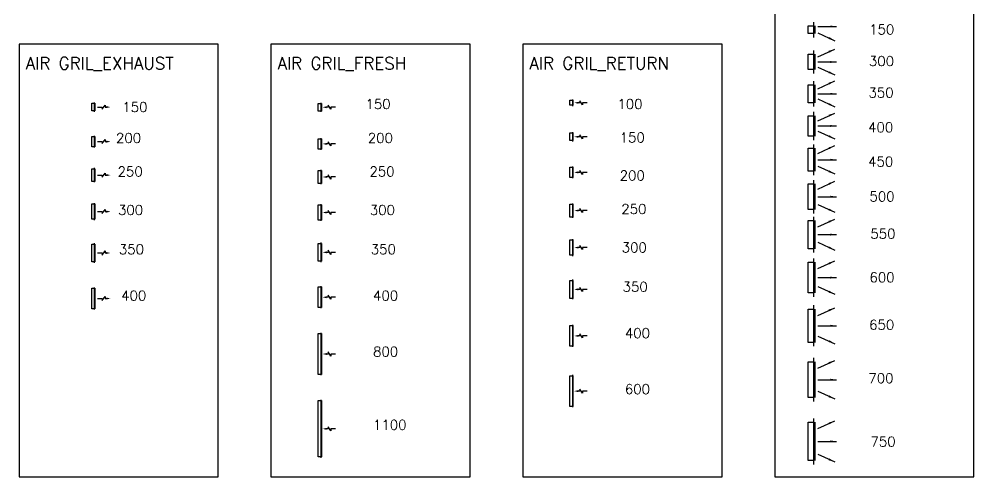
# Model space of a CAD drawing. Extents: x 462150 to 584251, y 35809 to 87318.
# Drawn here: x 556710 to 575352, y 64776 to 73707 of the extents above; entities that cross this region are included whole.
import ezdxf

# ---------------------------------------------------------------- set-up
doc = ezdxf.new("R2010")
doc.units = 0
doc.header["$LTSCALE"] = 500
doc.header["$MEASUREMENT"] = 0
doc.layers.add('AC-GRILL', color=2, linetype='Continuous')
doc.layers.add('PL-W-TEXT', color=7, linetype='Continuous')
doc.styles.add('FF-LOOP', font='romanc.shx', dxfattribs={"height": 2})

# ---------------------------------------------------------------- blocks, each defined once
blk = doc.blocks.new('05r')
for p, q in [((-0.57, 0), (-0.36, 0)), ((-0.36, 0.09), (-0.24, -0.09)), ((-0.36, 0), (-0.36, 0.09)), ((-0.24, 0), (-0.177, 0)), ((-0.24, -0.09), (-0.24, 0))]:
    blk.add_line(p, q)
blk.add_lwpolyline([(0, 0, 0, 0.09, 0), (-0.18, 0, 0.09, 0.09, 0)], format="xyseb")
blk = doc.blocks.new('EAG-150')
for p, q in [((-75, -50), (-75, 0)), ((-75, 0), (75, 0)), ((75, 0), (75, -50)), ((90, -50), (-90, -50)), ((75, -61), (-75, -61))]:
    blk.add_line(p, q)
at = {"xscale": -440.3119949583488, "yscale": 440.311994953081, "zscale": 440.3119949581878, "rotation": 90}
blk.add_blockref('05r', (0, -364), dxfattribs=at)
blk = doc.blocks.new('EAG-200')
for p, q in [((-100, -50), (-100, 0)), ((-100, 0), (100, 0)), ((100, 0), (100, -50)), ((115, -50), (-115, -50)), ((100, -61), (-100, -61))]:
    blk.add_line(p, q)
at = {"xscale": -440.3119949583488, "yscale": 440.311994953081, "zscale": 440.3119949581878, "rotation": 90}
blk.add_blockref('05r', (0, -364), dxfattribs=at)
blk = doc.blocks.new('EAG-250')
for p, q in [((-125, -50), (-125, 0)), ((-125, 0), (125, 0)), ((125, 0), (125, -50)), ((140, -50), (-140, -50)), ((125, -61), (-125, -61))]:
    blk.add_line(p, q)
at = {"xscale": -440.3119949583488, "yscale": 440.311994953081, "zscale": 440.3119949581878, "rotation": 90}
blk.add_blockref('05r', (0, -364), dxfattribs=at)
blk = doc.blocks.new('EAG-300')
for p, q in [((-150, -50), (-150, 0)), ((-150, 0), (150, 0)), ((150, 0), (150, -50)), ((165, -50), (-165, -50)), ((150, -61), (-150, -61))]:
    blk.add_line(p, q)
at = {"xscale": -440.3119949583488, "yscale": 440.311994953081, "zscale": 440.3119949581878, "rotation": 90}
blk.add_blockref('05r', (0, -364), dxfattribs=at)
blk = doc.blocks.new('EAG-350')
for p, q in [((-175, -50), (-175, 0)), ((-175, 0), (175, 0)), ((175, 0), (175, -50)), ((190, -50), (-190, -50)), ((175, -61), (-175, -61))]:
    blk.add_line(p, q)
at = {"xscale": -440.3119949583488, "yscale": 440.311994953081, "zscale": 440.3119949581878, "rotation": 90}
blk.add_blockref('05r', (0, -364), dxfattribs=at)
blk = doc.blocks.new('EAG-400')
for p, q in [((-200, -50), (-200, 0)), ((-200, 0), (200, 0)), ((200, 0), (200, -50)), ((215, -50), (-215, -50)), ((200, -61), (-200, -61))]:
    blk.add_line(p, q)
at = {"xscale": -440.3119949583488, "yscale": 440.311994953081, "zscale": 440.3119949581878, "rotation": 90}
blk.add_blockref('05r', (0, -364), dxfattribs=at)
blk = doc.blocks.new('FAG-150')
for p, q in [((-75, -50), (-75, 0)), ((-75, 0), (75, 0)), ((75, 0), (75, -50)), ((90, -50), (-90, -50)), ((75, -61), (-75, -61))]:
    blk.add_line(p, q)
at = {"xscale": 440.3119949583524, "yscale": 440.3119949583524, "zscale": 440.3119949583524, "rotation": 90}
blk.add_blockref('05r', (0, -86), dxfattribs=at)
blk = doc.blocks.new('FAG-200')
for p, q in [((-100, -50), (-100, 0)), ((-100, 0), (100, 0)), ((100, 0), (100, -50)), ((115, -50), (-115, -50)), ((100, -61), (-100, -61))]:
    blk.add_line(p, q)
at = {"xscale": 440.3119949583524, "yscale": 440.3119949583524, "zscale": 440.3119949583524, "rotation": 90}
blk.add_blockref('05r', (0, -86), dxfattribs=at)
blk = doc.blocks.new('FAG-250')
for p, q in [((-125, -50), (-125, 0)), ((-125, 0), (125, 0)), ((125, 0), (125, -50)), ((140, -50), (-140, -50)), ((125, -61), (-125, -61))]:
    blk.add_line(p, q)
at = {"xscale": 440.3119949583524, "yscale": 440.3119949583524, "zscale": 440.3119949583524, "rotation": 90}
blk.add_blockref('05r', (0, -86), dxfattribs=at)
blk = doc.blocks.new('FAG-300')
for p, q in [((-150, -50), (-150, 0)), ((-150, 0), (150, 0)), ((150, 0), (150, -50)), ((165, -50), (-165, -50)), ((150, -61), (-150, -61))]:
    blk.add_line(p, q)
at = {"xscale": 440.3119949583524, "yscale": 440.3119949583524, "zscale": 440.3119949583524, "rotation": 90}
blk.add_blockref('05r', (0, -86), dxfattribs=at)
blk = doc.blocks.new('FAG-350')
for p, q in [((-175, -50), (-175, 0)), ((-175, 0), (175, 0)), ((175, 0), (175, -50)), ((190, -50), (-190, -50)), ((175, -61), (-175, -61))]:
    blk.add_line(p, q)
at = {"xscale": 440.3119949583524, "yscale": 440.3119949583524, "zscale": 440.3119949583524, "rotation": 90}
blk.add_blockref('05r', (0, -86), dxfattribs=at)
blk = doc.blocks.new('FAG-400')
for p, q in [((-200, -50), (-200, 0)), ((-200, 0), (200, 0)), ((200, 0), (200, -50)), ((215, -50), (-215, -50)), ((200, -61), (-200, -61))]:
    blk.add_line(p, q)
at = {"xscale": 440.3119949583488, "yscale": 440.3119949583488, "zscale": 440.3119949583488, "rotation": 90}
blk.add_blockref('05r', (0, -86), dxfattribs=at)
blk = doc.blocks.new('FAG-800')
for p, q in [((0, -400), (0, 400)), ((0, 400), (50, 400)), ((50, 415), (50, -415)), ((61, 400), (61, -400)), ((50, -400), (0, -400))]:
    blk.add_line(p, q)
at = {"xscale": 440.3119949583488, "yscale": 440.3119949583488, "zscale": 440.3119949583488, "rotation": 180.0000000000047}
blk.add_blockref('05r', (86, 0), dxfattribs=at)
blk = doc.blocks.new('FAG-1100')
for p, q in [((-550, -50), (-550, 0)), ((-550, 0), (550, 0)), ((550, 0), (550, -50)), ((565, -50), (-565, -50)), ((550, -61), (-550, -61))]:
    blk.add_line(p, q)
at = {"xscale": 440.3119949583488, "yscale": 440.3119949583488, "zscale": 440.3119949583488, "rotation": 90}
blk.add_blockref('05r', (0, -86), dxfattribs=at)
blk = doc.blocks.new('RAG-100')
for p, q in [((-65, 50), (65, 50)), ((-50, 61), (50, 61)), ((-50, 0), (-50, 50)), ((50, 0), (-50, 0)), ((50, 50), (50, 0))]:
    blk.add_line(p, q)
at = {"xscale": 440.3119949583488, "yscale": 440.3119949583488, "zscale": 440.3119949583488, "rotation": 270}
blk.add_blockref('05r', (0, 86), dxfattribs=at)
blk = doc.blocks.new('RAG-150')
for p, q in [((-75, -50), (-75, 0)), ((-75, 0), (75, 0)), ((75, 0), (75, -50)), ((90, -50), (-90, -50)), ((75, -61), (-75, -61))]:
    blk.add_line(p, q)
at = {"xscale": 440.3119949583488, "yscale": 440.3119949583488, "zscale": 440.3119949583488, "rotation": 90}
blk.add_blockref('05r', (0, -86), dxfattribs=at)
blk = doc.blocks.new('RAG-200')
for p, q in [((-100, -50), (-100, 0)), ((-100, 0), (100, 0)), ((100, 0), (100, -50)), ((115, -50), (-115, -50)), ((100, -61), (-100, -61))]:
    blk.add_line(p, q)
at = {"xscale": 440.3119949583488, "yscale": 440.3119949583488, "zscale": 440.3119949583488, "rotation": 90}
blk.add_blockref('05r', (0, -86), dxfattribs=at)
blk = doc.blocks.new('RAG-250')
for p, q in [((-125, -50), (-125, 0)), ((-125, 0), (125, 0)), ((125, 0), (125, -50)), ((140, -50), (-140, -50)), ((125, -61), (-125, -61))]:
    blk.add_line(p, q)
at = {"xscale": 440.3119949583488, "yscale": 440.3119949583488, "zscale": 440.3119949583488, "rotation": 90}
blk.add_blockref('05r', (0, -86), dxfattribs=at)
blk = doc.blocks.new('RAG-300')
for p, q in [((-150, -50), (-150, 0)), ((-150, 0), (150, 0)), ((150, 0), (150, -50)), ((165, -50), (-165, -50)), ((150, -61), (-150, -61))]:
    blk.add_line(p, q)
at = {"xscale": 440.3119949583488, "yscale": 440.3119949583488, "zscale": 440.3119949583488, "rotation": 90}
blk.add_blockref('05r', (0, -86), dxfattribs=at)
blk = doc.blocks.new('RAG-350')
for p, q in [((-175, -50), (-175, 0)), ((-175, 0), (175, 0)), ((175, 0), (175, -50)), ((190, -50), (-190, -50)), ((175, -61), (-175, -61))]:
    blk.add_line(p, q)
at = {"xscale": 440.3119949583488, "yscale": 440.3119949583488, "zscale": 440.3119949583488, "rotation": 90}
blk.add_blockref('05r', (0, -86), dxfattribs=at)
blk = doc.blocks.new('RAG-400')
for p, q in [((-200, -50), (-200, 0)), ((-200, 0), (200, 0)), ((200, 0), (200, -50)), ((215, -50), (-215, -50)), ((200, -61), (-200, -61))]:
    blk.add_line(p, q)
at = {"xscale": 440.3119949583488, "yscale": 440.3119949583488, "zscale": 440.3119949583488, "rotation": 90}
blk.add_blockref('05r', (0, -86), dxfattribs=at)
blk = doc.blocks.new('RAG-600')
for p, q in [((-300, -50), (-300, 0)), ((-300, 0), (300, 0)), ((300, 0), (300, -50)), ((315, -50), (-315, -50)), ((300, -61), (-300, -61))]:
    blk.add_line(p, q)
at = {"xscale": 440.3119949583488, "yscale": 440.3119949583488, "zscale": 440.3119949583488, "rotation": 90}
blk.add_blockref('05r', (0, -86), dxfattribs=at)
blk = doc.blocks.new('SG-150')
for p, q in [((0, -75), (0, 75)), ((0, 75), (100, 75)), ((100, 150), (100, -150)), ((130, 75), (130, -75)), ((187, 63), (553, 63)), ((100, -75), (0, -75)), ((187, -62), (520, -214))]:
    blk.add_line(p, q)
for points in [[(429, 43), (429, 83), (549, 63)], [(399, -181), (415, -144), (516, -212)]]:
    blk.add_solid(points)
blk = doc.blocks.new('SG-300')
for p, q in [((-150, -100), (-150, 0)), ((-150, 0), (150, 0)), ((150, 0), (150, -100)), ((225, -100), (-225, -100)), ((150, -130), (-150, -130)), ((-100, -187), (-251, -520)), ((0, -187), (0, -553)), ((100, -187), (251, -520))]:
    blk.add_line(p, q)
for points in [[(-218, -399), (-182, -415), (-250, -516)], [(-20, -429), (20, -429), (0, -549)], [(218, -399), (182, -415), (250, -516)]]:
    blk.add_solid(points)
blk = doc.blocks.new('SG-350')
for p, q in [((-175, -100), (-175, 0)), ((-175, 0), (175, 0)), ((175, 0), (175, -100)), ((250, -100), (-250, -100)), ((175, -130), (-175, -130)), ((-100, -187), (-251, -520)), ((0, -187), (0, -553)), ((100, -187), (251, -520))]:
    blk.add_line(p, q)
for points in [[(-218, -399), (-182, -415), (-250, -516)], [(-20, -429), (20, -429), (0, -549)], [(218, -399), (182, -415), (250, -516)]]:
    blk.add_solid(points)
blk = doc.blocks.new('SG-400')
for p, q in [((-200, -100), (-200, 0)), ((-200, 0), (200, 0)), ((200, 0), (200, -100)), ((275, -100), (-275, -100)), ((200, -130), (-200, -130)), ((-100, -187), (-251, -520)), ((0, -187), (0, -553)), ((100, -187), (251, -520))]:
    blk.add_line(p, q)
for points in [[(-218, -399), (-182, -415), (-250, -516)], [(-20, -429), (20, -429), (0, -549)], [(218, -399), (182, -415), (250, -516)]]:
    blk.add_solid(points)
blk = doc.blocks.new('SG-450')
for p, q in [((-225, -100), (-225, 0)), ((-225, 0), (225, 0)), ((225, 0), (225, -100)), ((300, -100), (-300, -100)), ((225, -130), (-225, -130)), ((-125, -187), (-276, -520)), ((0, -187), (0, -553)), ((125, -187), (276, -520))]:
    blk.add_line(p, q)
for points in [[(-243, -399), (-207, -415), (-275, -516)], [(-20, -429), (20, -429), (0, -549)], [(243, -399), (207, -415), (275, -516)]]:
    blk.add_solid(points)
blk = doc.blocks.new('SG-500')
for p, q in [((-250, -100), (-250, 0)), ((-250, 0), (250, 0)), ((250, 0), (250, -100)), ((325, -100), (-325, -100)), ((250, -130), (-250, -130)), ((-150, -187), (-301, -520)), ((0, -187), (0, -553)), ((150, -187), (301, -520))]:
    blk.add_line(p, q)
for points in [[(-268, -399), (-232, -415), (-300, -516)], [(-20, -429), (20, -429), (0, -549)], [(268, -399), (232, -415), (300, -516)]]:
    blk.add_solid(points)
blk = doc.blocks.new('SG-550')
for p, q in [((-275, -100), (-275, 0)), ((-275, 0), (275, 0)), ((275, 0), (275, -100)), ((350, -100), (-350, -100)), ((275, -130), (-275, -130)), ((-150, -187), (-301, -520)), ((0, -187), (0, -553)), ((150, -187), (301, -520))]:
    blk.add_line(p, q)
for points in [[(-268, -399), (-232, -415), (-300, -516)], [(-20, -429), (20, -429), (0, -549)], [(268, -399), (232, -415), (300, -516)]]:
    blk.add_solid(points)
blk = doc.blocks.new('SG-600')
for p, q in [((-300, -100), (-300, 0)), ((-300, 0), (300, 0)), ((300, 0), (300, -100)), ((375, -100), (-375, -100)), ((300, -130), (-300, -130)), ((-175, -187), (-326, -520)), ((0, -187), (0, -553)), ((175, -187), (326, -520))]:
    blk.add_line(p, q)
for points in [[(-293, -399), (-257, -415), (-325, -516)], [(-20, -429), (20, -429), (0, -549)], [(293, -399), (257, -415), (325, -516)]]:
    blk.add_solid(points)
blk = doc.blocks.new('SG-650')
for p, q in [((-325, -100), (-325, 0)), ((-325, 0), (325, 0)), ((325, 0), (325, -100)), ((400, -100), (-400, -100)), ((325, -130), (-325, -130)), ((-200, -187), (-351, -520)), ((0, -187), (0, -553)), ((200, -187), (351, -520))]:
    blk.add_line(p, q)
for points in [[(-318, -399), (-282, -415), (-350, -516)], [(-20, -429), (20, -429), (0, -549)], [(318, -399), (282, -415), (350, -516)]]:
    blk.add_solid(points)
blk = doc.blocks.new('SG-700')
for p, q in [((-350, -100), (-350, 0)), ((-350, 0), (350, 0)), ((350, 0), (350, -100)), ((425, -100), (-425, -100)), ((350, -130), (-350, -130)), ((-225, -187), (-376, -520)), ((0, -187), (0, -553)), ((225, -187), (376, -520))]:
    blk.add_line(p, q)
for points in [[(-343, -399), (-307, -415), (-375, -516)], [(-20, -429), (20, -429), (0, -549)], [(343, -399), (307, -415), (375, -516)]]:
    blk.add_solid(points)
blk = doc.blocks.new('SG-750')
for p, q in [((-375, -100), (-375, 0)), ((-375, 0), (375, 0)), ((375, 0), (375, -100)), ((450, -100), (-450, -100)), ((375, -130), (-375, -130)), ((-250, -187), (-401, -520)), ((0, -187), (0, -553)), ((250, -187), (401, -520))]:
    blk.add_line(p, q)
for points in [[(-368, -399), (-332, -415), (-400, -516)], [(-20, -429), (20, -429), (0, -549)], [(368, -399), (332, -415), (400, -516)]]:
    blk.add_solid(points)

msp = doc.modelspace()

# ---------------------------------------------------------------- linework, layer by layer
for points in [[(571462.2, 64775.6), (575352.1, 64775.6), (575352.1, 74444.8), (571462.2, 74444.8)], [(556710.4, 64775.6), (560600.2, 64775.6), (560600.2, 73215.8), (556710.4, 73215.8)], [(561627.7, 64775.6), (565517.5, 64775.6), (565517.5, 73215.8), (561627.7, 73215.8)], [(566545, 64775.6), (570434.8, 64775.6), (570434.8, 73215.8), (566545, 73215.8)]]:
    msp.add_lwpolyline(points, close=True)

# ---------------------------------------------------------------- block references
at = {"layer": 'AC-GRILL'}
for name, p in [('SG-150', (572117.1, 73500.4)), ('FAG-800', (562551.4, 67172.7))]:
    msp.add_blockref(name, p, dxfattribs=at)
for name, p, rotation in [('SG-300', (572117.1, 72870.9), 90), ('SG-350', (572117.1, 72249.2), 90), ('EAG-150', (558129.3, 71991.1), 90), ('FAG-150', (562551.4, 71986.9), 90), ('RAG-100', (567463.4, 72075.6), 270), ('SG-400', (572117.1, 71623.3), 90), ('EAG-200', (558129.3, 71317.2), 90), ('RAG-150', (567463.4, 71410.9), 90), ('FAG-200', (562551.4, 71271.8), 90), ('SG-450', (572117.1, 70962.4), 90), ('EAG-250', (558129.3, 70663.4), 90), ('FAG-250', (562551.4, 70626.8), 90), ('RAG-200', (567463.4, 70716.8), 90), ('SG-500', (572117.1, 70242), 90), ('EAG-300', (558129.3, 69951.2), 90), ('FAG-300', (562551.4, 69933.7), 90), ('RAG-250', (567463.4, 69971.2), 90), ('SG-550', (572117.1, 69502.5), 90), ('RAG-300', (567463.4, 69249.6), 90), ('EAG-350', (558129.3, 69144), 90), ('FAG-350', (562551.4, 69156.7), 90), ('SG-600', (572117.1, 68663.5), 90), ('RAG-350', (567463.4, 68434.1), 90), ('EAG-400', (558129.3, 68256), 90), ('FAG-400', (562551.4, 68280.7), 90), ('SG-650', (572117.1, 67723.9), 90), ('RAG-400', (567463.4, 67526.2), 90), ('SG-700', (572117.1, 66671.5), 90), ('RAG-600', (567463.4, 66449.1), 90), ('FAG-1100', (562551.4, 65713.9), 90), ('SG-750', (572117.1, 65467.7), 90)]:
    msp.add_blockref(name, p, dxfattribs=dict(at, rotation=rotation))

# ---------------------------------------------------------------- texts
at = {"layer": 'PL-W-TEXT', "style": 'FF-LOOP'}
for s, height, p in [('150', 190.51, (573308.3, 73409.7)), ('AIR GRIL_EXHAUST', 238.14, (556839, 72726.4, 0)), ('AIR GRIL_FRESH', 238.14, (561756.3, 72726.4, 0)), ('AIR GRIL_RETURN', 238.14, (566673.6, 72726.4, 0)), ('300', 190.51, (573303.2, 72793)), ('350', 190.51, (573294.2, 72178.5)), ('150', 190.51, (563475.1, 71954.6)), ('100', 190.51, (568392.3, 71954.6)), ('150', 190.51, (558726.6, 71896.2)), ('400', 190.51, (573286.7, 71500.1)), ('200', 190.51, (558602, 71292.6)), ('200', 190.51, (563519.3, 71292.6)), ('150', 190.51, (568436.6, 71302.3)), ('450', 190.51, (573286.7, 70831.8)), ('250', 190.51, (558633.6, 70638.7)), ('250', 190.51, (563550.8, 70638.7)), ('200', 190.51, (568436.6, 70561.1)), ('500', 190.51, (573313.6, 70151.2)), ('250', 190.51, (568468.1, 69907.2)), ('300', 190.51, (558641.5, 69888)), ('300', 190.51, (563558.8, 69888)), ('550', 190.51, (573330.7, 69424.9)), ('350', 190.51, (558659.3, 69121.1)), ('350', 190.51, (563576.6, 69121.1)), ('300', 190.51, (568476.1, 69156.4)), ('600', 190.51, (573313.6, 68572.6)), ('350', 190.51, (568493.9, 68389.5)), ('400', 190.51, (558703.9, 68216.9)), ('400', 190.51, (563621.2, 68216.9)), ('400', 190.51, (568538.5, 67485.4)), ('650', 190.51, (573307.9, 67648.4)), ('800', 190.51, (563621.2, 67124.2)), ('700', 190.51, (573292.1, 66604.9)), ('600', 190.51, (568538.5, 66392.6)), ('1100', 190.51, (563621.2, 65695.4)), ('750', 190.51, (573333.9, 65368.7))]:
    msp.add_text(s, height=height, dxfattribs=at).set_placement(p)

doc.saveas('drawing.dxf')
